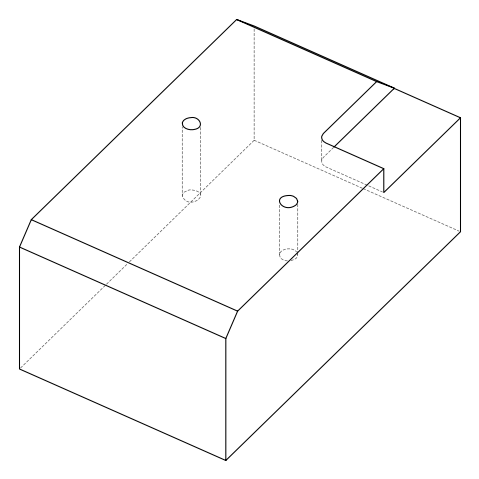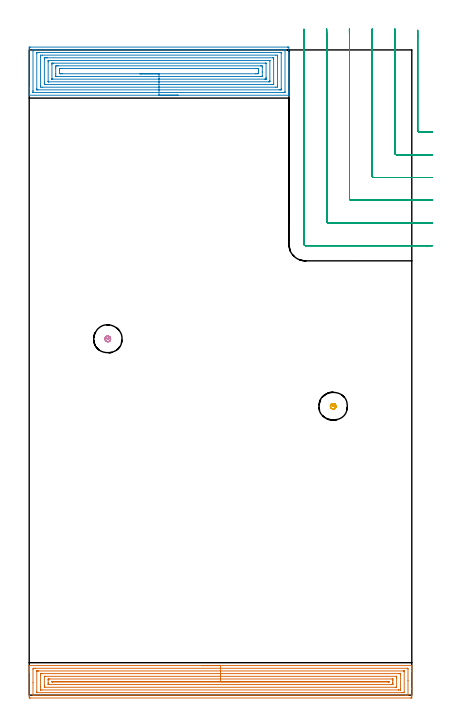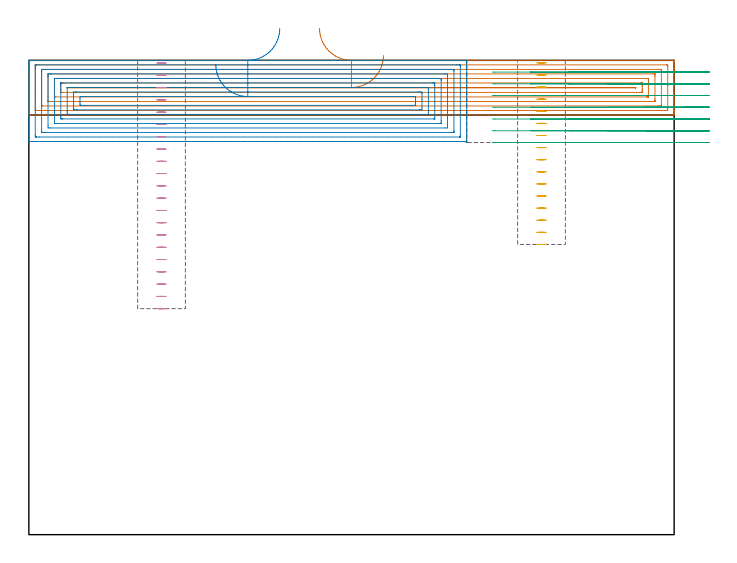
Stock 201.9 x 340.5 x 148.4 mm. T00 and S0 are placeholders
(PLAN: 5 operations, 2 tool changes, 35.2 min)
(1 AREA_MILL | FG_CHAMFER_SURFACE | UGT0205_001 | 11.49 min | 29522 mm3)
(2 AREA_MILL_1 | FG_CHAMFER_SURFACE_1 | UGT0205_001 | 10.33 min | 46878 mm3)
(3 MILL_CORNER_NOTCH_RECTANGULAR | CORNER_NOTCH_RECTANGULAR | UGT0201_008 | Follow Part, ap 4, ae 75% | 11.32 min | 182539 mm3)
(4 MILL_BLIND_HOLE_FROM_SOLID_MATERIAL | STEP1POCKET | NXT0201_011 | Spiral | 1.17 min | 13547 mm3)
(5 MILL_BLIND_HOLE_FROM_SOLID_MATERIAL_1 | STEP1POCKET_1 | NXT0201_011 | Spiral | 0.89 min | 10032 mm3)
(TOOL UGT0205_001 | Chamfer Mill 20 x 3 x 45 deg. | D20 FL50 Z2)
(TOOL UGT0201_008 | End Mill 16 mm | D16 FL32 Z4)
(TOOL NXT0201_011 | ENDMILL 12mm [2P460-1200-NA 1630] | D12 FL38 Z6)
(OP 1 AREA_MILL)
G17 G21 G94 G90
T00 M6
G54
G17 G0 G90 X90.95 Y15.6 S1061 M3
G43 Z158.4 H0
G94 G1 X90.988 Z157.528 F250.
X91.102 Z156.663
X91.291 Z155.812
X91.553 Z154.98
X91.887 Z154.174
X92.29 Z153.4
X92.758 Z152.664
X93.29 Z151.972
X93.879 Z151.329
X94.522 Z150.739
X95.214 Z150.208
X95.95 Z149.74
X96.724 Z149.337
X97.53 Z149.003
X98.362 Z148.741
X99.214 Z148.552
X100.078 Z148.438
X100.95 Z148.4
X201.747
X201.89 Y15.597 Z148.388
X201.893 Y15.565 Z148.356
X201.9 Y15.221 Z148.02
Y14.77 Z147.569
Y14.159 Z146.954
Y12.965 Z145.762
Y12.382 Z145.176
Y3.495 Z136.293
Y-0.059 Z132.738
Y-0.351 Z132.446
X201.896 Y-0.948 Z131.849
X201.892 Y-1.492 Z131.306
X201.849 Y-1.494 Z131.304
X201.301 Y-1.5 Z131.3
X0.599
X0.051 Y-1.494 Z131.304
X0.008 Y-1.492 Z131.306
X0.004 Y-0.948 Z131.849
X0. Y-0.351 Z132.446
Y11.785 Z144.58
Y12.382 Z145.176
Y12.965 Z145.762
Y13.271 Z146.067
Y13.854 Z146.65
Y14.159 Z146.954
Y14.77 Z147.569
Y15.221 Z148.02
X0.007 Y15.565 Z148.356
X0.01 Y15.597 Z148.388
X0.153 Y15.6 Z148.4
X100.95
Y14.186 Z146.986
X199.49 Y14.185 Z146.985
X199.517 Y14.184 Z146.984
X199.89 Y14.159 Z146.959
X199.899 Y13.779 Z146.579
X199.9 Y7.748 Z140.548
X199.899 Y0.449 Z133.249
X199.89 Y-0.059 Z132.741
X199.542 Y-0.085 Z132.715
X199.517
X198.651 Y-0.086 Z132.714
X2.409 Y-0.085 Z132.715
X2.383 Y-0.084 Z132.716
X2.01 Y-0.059 Z132.741
X2.001 Y0.321 Z133.121
X2. Y6.543 Z139.343
X2.001 Y13.651 Z146.451
X2.01 Y14.159 Z146.959
X2.358 Y14.185 Z146.985
X2.383
X3.249 Y14.186 Z146.986
X100.95
Y12.771 Z145.571
X197.733
X197.863 Y12.77 Z145.57
X197.884 Y12.768 Z145.568
X197.888 Y12.766 Z145.566
X197.892 Y12.748 Z145.548
X197.897 Y12.659 Z145.459
X197.899 Y12.548 Z145.348
X197.9 Y12.382 Z145.182
X197.899 Y1.553 Z134.353
X197.893 Y1.385 Z134.185
X197.89 Y1.341 Z134.141
X197.876 Y1.335 Z134.135
X197.83 Y1.333 Z134.133
X197.733 Y1.33 Z134.13
X197.232 Y1.329 Z134.129
X196.841 Y1.328 Z134.128
X4.167 Y1.329 Z134.129
X4.037 Y1.33 Z134.13
X4.016 Y1.332 Z134.132
X4.012 Y1.334 Z134.134
X4.008 Y1.352 Z134.152
X4.003 Y1.441 Z134.241
X4.001 Y1.552 Z134.352
X4. Y1.718 Z134.518
X4.001 Y12.547 Z145.347
X4.007 Y12.715 Z145.515
X4.01 Y12.759 Z145.559
X4.024 Y12.765 Z145.565
X4.07 Y12.767 Z145.567
X4.167 Y12.77 Z145.57
X4.668 Y12.771 Z145.571
X5.059 Y12.772 Z145.572
X100.95 Y12.771 Z145.571
Y11.357 Z144.157
X195.193
X195.837 Y11.355 Z144.155
X195.873 Y11.353 Z144.153
X195.887 Y11.351 Z144.151
X195.89 Y11.335 Z144.135
X195.895 Y11.239 Z144.039
X195.899 Y11.044 Z143.844
X195.9 Y10.653 Z143.453
Y3.495 Z136.295
X195.898 Y3.075 Z135.875
X195.894 Y2.865 Z135.665
X195.89 Y2.762 Z135.562
X195.883 Y2.749 Z135.549
X195.862 Y2.747 Z135.547
X195.81 Y2.745 Z135.545
X195.057 Y2.743 Z135.543
X194.92
X6.707
X6.063 Y2.745 Z135.545
X6.027 Y2.747 Z135.547
X6.013 Y2.749 Z135.549
X6.01 Y2.765 Z135.565
X6.005 Y2.861 Z135.661
X6.001 Y3.056 Z135.856
X6. Y4.384 Z137.184
Y10.605 Z143.405
X6.002 Y11.025 Z143.825
X6.006 Y11.234 Z144.034
X6.01 Y11.338 Z144.138
X6.017 Y11.351 Z144.151
X6.038 Y11.353 Z144.153
X6.09 Y11.355 Z144.155
X6.843 Y11.357 Z144.157
X6.98
X100.95
Y9.943 Z142.743
X193.653
X193.774 Y9.941 Z142.741
X193.855 Y9.938 Z142.738
X193.891 Y9.935 Z142.735
X193.892 Y9.923 Z142.723
X193.896 Y9.716 Z142.516
X193.9 Y9.091 Z141.891
Y8.827 Z141.627
X193.899 Y4.228 Z137.028
X193.898 Y4.189 Z136.989
X193.895 Y4.17 Z136.97
X193.891 Y4.166 Z136.966
X193.879 Y4.163 Z136.963
X193.729 Y4.159 Z136.959
X193.5 Y4.157 Z136.957
X193.273
X8.247
X8.126 Y4.159 Z136.959
X8.045 Y4.162 Z136.962
X8.009 Y4.165 Z136.965
X8.008 Y4.177 Z136.977
X8.004 Y4.384 Z137.184
X8. Y5.009 Z137.809
Y5.273 Z138.073
X8.001 Y9.872 Z142.672
X8.002 Y9.911 Z142.711
X8.005 Y9.93 Z142.73
X8.009 Y9.934 Z142.734
X8.021 Y9.937 Z142.737
X8.171 Y9.941 Z142.741
X8.4 Y9.943 Z142.743
X8.627
X100.95
Y8.529 Z141.329
X191.489 Y8.528 Z141.328
X191.79 Y8.527 Z141.327
X191.858 Y8.524 Z141.324
X191.885 Y8.522 Z141.322
X191.89 Y8.509 Z141.309
X191.897 Y8.421 Z141.221
X191.899 Y7.939 Z140.739
X191.9 Y7.529 Z140.329
Y6.64 Z139.44
X191.899 Y6.161 Z138.961
X191.897 Y5.754 Z138.554
X191.89 Y5.616 Z138.416
X191.887 Y5.577 Z138.377
X191.858 Y5.576 Z138.376
X191.785 Y5.574 Z138.374
X191.489 Y5.572 Z138.372
X191.189 Y5.571 Z138.371
X10.411 Y5.572 Z138.372
X10.11 Y5.573 Z138.373
X10.042 Y5.576 Z138.376
X10.015 Y5.578 Z138.378
X10.01 Y5.591 Z138.391
X10.003 Y5.679 Z138.479
X10.001 Y6.161 Z138.961
X10. Y6.571 Z139.371
X10.001 Y7.939 Z140.739
X10.003 Y8.346 Z141.146
X10.01 Y8.484 Z141.284
X10.013 Y8.522 Z141.322
X10.042 Y8.524 Z141.324
X10.115 Y8.526 Z141.326
X10.411 Y8.528 Z141.328
X10.711 Y8.529 Z141.329
X100.95
Y7.115 Z139.915
X189.705 Y7.114 Z139.914
X189.769 Y7.112 Z139.912
X189.89 Y7.108 Z139.908
X189.893 Y7.05 Z139.85
Y7.002 Z139.802
X189.891 Y6.995 Z139.795
X189.876 Y6.992 Z139.792
X189.834 Y6.988 Z139.788
X189.769 Y6.986 Z139.786
X12.195
X12.131 Y6.988 Z139.788
X12.01 Y6.992 Z139.792
X12.007 Y7.05 Z139.85
Y7.098 Z139.898
X12.009 Y7.105 Z139.905
X12.024 Y7.108 Z139.908
X12.066 Y7.112 Z139.912
X12.131 Y7.114 Z139.914
X100.95 Y7.115 Z139.915
X101.822 Z139.953
X102.686 Z140.067
X103.538 Z140.255
X104.37 Z140.518
X105.176 Z140.852
X105.95 Z141.254
X106.686 Z141.723
X107.378 Z142.254
X108.021 Z142.844
X108.61 Z143.487
X109.142 Z144.179
X109.61 Z144.915
X110.013 Z145.688
X110.347 Z146.494
X110.609 Z147.326
X110.798 Z148.178
X110.912 Z149.043
X110.95 Z149.915
G0 Z158.4
M5
M2
(OP 2 AREA_MILL_1)
G17 G21 G94 G90
T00 M6
G54
G17 G0 G90 X78.5 Y316.6 S1061 M3
G43 Z158.4 H0
G94 G1 X78.462 Z157.528 F250.
X78.348 Z156.664
X78.159 Z155.812
X77.897 Z154.98
X77.563 Z154.174
X77.16 Z153.4
X76.691 Z152.664
X76.16 Z151.972
X75.571 Z151.329
X74.928 Z150.74
X74.236 Z150.208
X73.5 Z149.74
X72.726 Z149.337
X71.92 Z149.003
X71.088 Z148.741
X70.236 Z148.552
X69.372 Z148.438
X68.5 Z148.4
X0.169
X0.01 Y316.602 Z148.388
X0.006 Y316.666 Z148.325
X0. Y317.077 Z147.922
Y317.445 Z147.555
Y318.123 Z146.872
Y319.357 Z145.64
Y319.911 Z145.083
Y320.528 Z144.467
X0.001 Y341.371 Z123.627
X0.004 Y341.984 Z123.013
X0.007 Y341.992 Z123.006
X0.616 Y342. Z123.
X136.384
X136.651 Y341.997 Z123.002
X136.99 Y341.992 Z123.006
X137. Y341.648 Z123.349
Y320.528 Z144.467
Y318.123 Z146.872
Y317.445 Z147.555
Y317.077 Z147.922
X136.993 Y316.666 Z148.325
X136.99 Y316.602 Z148.388
X136.831 Y316.6 Z148.4
X68.5
Y318.014 Z146.986
X2.294 Y318.015 Z146.985
X2.076 Y318.019 Z146.981
X2.019 Y318.021 Z146.979
X2.01 Y318.033 Z146.967
X2.005 Y318.066 Z146.934
X2.002 Y318.123 Z146.877
X2. Y318.526 Z146.474
Y319.017 Z145.983
X2.001 Y339.985 Z125.015
X2.007 Y340.477 Z124.523
X2.01 Y340.571 Z124.429
X2.185 Y340.58 Z124.42
X2.295 Y340.584 Z124.416
X2.402 Y340.585 Z124.415
X3.187 Y340.586 Z124.414
X134.706 Y340.585 Z124.415
X134.924 Y340.581 Z124.419
X134.981 Y340.579 Z124.421
X134.99 Y340.567 Z124.433
X134.995 Y340.534 Z124.466
X134.998 Y340.477 Z124.523
X135. Y340.074 Z124.926
X134.999 Y318.615 Z146.385
X134.993 Y318.123 Z146.877
X134.99 Y318.029 Z146.971
X134.815 Y318.02 Z146.98
X134.705 Y318.016 Z146.984
X134.597 Y318.015 Z146.985
X133.813 Y318.014 Z146.986
X68.5
Y319.428 Z145.572
X4.671 Y319.429 Z145.571
X4.189 Y319.431 Z145.569
X4.029 Y319.433 Z145.567
X4.01 Y319.435 Z145.565
X4.006 Y319.496 Z145.504
X4.002 Y319.596 Z145.404
X4. Y320.101 Z144.899
Y338.688 Z126.312
X4.001 Y338.876 Z126.124
X4.01 Y339.066 Z125.934
X4.017 Y339.165 Z125.835
X4.069 Y339.167 Z125.833
X4.189 Y339.17 Z125.83
X4.6 Y339.171 Z125.829
X5.082 Y339.172 Z125.828
X132.329 Y339.171 Z125.829
X132.811 Y339.169 Z125.831
X132.971 Y339.167 Z125.833
X132.99 Y339.165 Z125.835
X132.994 Y339.104 Z125.896
X132.998 Y339.004 Z125.996
X133. Y338.878 Z126.122
Y338.688 Z126.312
Y319.911 Z145.089
X132.998 Y319.724 Z145.276
X132.99 Y319.534 Z145.466
X132.983 Y319.435 Z145.565
X132.931 Y319.433 Z145.567
X132.811 Y319.43 Z145.57
X132.4 Y319.429 Z145.571
X131.918 Y319.428 Z145.572
X68.5
Y320.843 Z144.157
X6.832
X6.021 Y320.85 Z144.15
X6. Y321.675 Z143.325
Y336.9 Z128.1
X6.019 Y337.75 Z127.25
X6.868 Y337.757 Z127.243
X130.168
X130.979 Y337.75 Z127.25
X131. Y336.925 Z128.075
Y321.7 Z143.3
X130.981 Y320.85 Z144.15
X130.131 Y320.843 Z144.157
X68.5
Y322.257 Z142.743
X8.655
X8.097 Y322.259 Z142.741
X8.027 Y322.261 Z142.739
X8.02 Y322.263 Z142.737
X8.01 Y322.28 Z142.72
X8.003 Y322.352 Z142.648
X8.001 Y322.594 Z142.406
X8. Y323.249 Z141.751
X8.001 Y335.767 Z129.233
X8.004 Y336.006 Z128.994
X8.01 Y336.327 Z128.673
X8.325 Y336.336 Z128.664
X8.655 Y336.34 Z128.66
X9.212 Y336.343 Z128.657
X9.548
X128.345
X128.903 Y336.341 Z128.659
X128.973 Y336.339 Z128.661
X128.98 Y336.337 Z128.663
X128.99 Y336.32 Z128.68
X128.997 Y336.248 Z128.752
X128.999 Y336.006 Z128.994
X129. Y335.35 Z129.65
X128.999 Y322.833 Z142.167
X128.996 Y322.594 Z142.406
X128.99 Y322.273 Z142.727
X128.675 Y322.264 Z142.736
X128.345 Y322.26 Z142.74
X127.788 Y322.257 Z142.743
X127.452
X68.5
Y323.671 Z141.329
X10.258
X10.074 Y323.673 Z141.327
X10.028 Y323.676 Z141.324
X10.013 Y323.678 Z141.322
X10.009 Y323.689 Z141.311
X10.005 Y323.731 Z141.269
X10.001 Y323.929 Z141.071
X10. Y334.218 Z130.782
X10.001 Y334.658 Z130.342
X10.005 Y334.807 Z130.193
X10.01 Y334.918 Z130.082
X10.087 Y334.922 Z130.078
X10.441 Y334.927 Z130.073
X10.625 Y334.928 Z130.072
X126.742 Y334.929 Z130.071
X126.926 Y334.927 Z130.073
X126.971 Y334.924 Z130.076
X126.987 Y334.922 Z130.078
X126.991 Y334.911 Z130.089
X126.995 Y334.869 Z130.131
X126.999 Y334.671 Z130.329
X127. Y324.382 Z140.618
X126.999 Y323.942 Z141.058
X126.995 Y323.793 Z141.207
X126.99 Y323.682 Z141.318
X126.913 Y323.678 Z141.322
X126.559 Y323.673 Z141.327
X126.375 Y323.672 Z141.328
X68.5 Y323.671 Z141.329
Y325.085 Z139.915
X12.418
X12.228 Y325.086 Z139.914
X12.038 Y325.09 Z139.91
X12.018 Y325.092 Z139.908
X12.01 Y325.101 Z139.899
X12.004 Y325.14 Z139.86
X12.001 Y325.2 Z139.8
X12. Y332.657 Z132.343
X12.002 Y333.324 Z131.676
X12.005 Y333.437 Z131.563
X12.01 Y333.493 Z131.507
X12.017 Y333.508 Z131.492
X12.041 Y333.511 Z131.489
X12.228 Y333.513 Z131.487
X12.93 Y333.515 Z131.485
X124.581
X124.772 Y333.514 Z131.486
X124.962 Y333.51 Z131.49
X124.982 Y333.508 Z131.492
X124.99 Y333.499 Z131.501
X124.996 Y333.46 Z131.54
X124.999 Y333.4 Z131.6
X125. Y325.943 Z139.057
X124.998 Y325.276 Z139.724
X124.995 Y325.162 Z139.838
X124.99 Y325.107 Z139.893
X124.983 Y325.092 Z139.908
X124.959 Y325.089 Z139.911
X124.772 Y325.087 Z139.913
X124.07 Y325.085 Z139.915
X68.5
Y326.5 Z138.5
X14.907
X14.577 Y326.501 Z138.499
X14.014 Y326.507 Z138.493
X14. Y327.079 Z137.921
Y327.959 Z137.041
Y330.641 Z134.359
X14.008 Y331.535 Z133.465
X14.014 Y332.093 Z132.907
X14.346 Y332.098 Z132.902
X14.907 Y332.1 Z132.9
X15.236
X122.093
X122.423 Y332.099 Z132.901
X122.986 Y332.093 Z132.907
X123. Y331.521 Z133.479
Y328.853 Z136.147
Y327.051 Z137.949
X122.986 Y326.507 Z138.493
X122.654 Y326.502 Z138.498
X122.093 Y326.5 Z138.5
X121.764
X68.5
Y327.914 Z137.086
X17.632
X16.737 Y327.916 Z137.084
X16.694 Y327.917 Z137.083
X16.01 Y327.959 Z137.041
X16.001 Y328.652 Z136.348
Y329.747 Z135.253
X16.004 Y330.438 Z134.562
X16.01 Y330.641 Z134.359
X16.652 Y330.683 Z134.317
X16.694 Y330.684 Z134.316
X17.542 Y330.686 Z134.314
X119.368
X120.263 Y330.684 Z134.316
X120.306 Y330.683 Z134.317
X120.99 Y330.641 Z134.359
X120.999 Y329.948 Z135.052
Y328.853 Z136.147
X120.996 Y328.162 Z136.838
X120.99 Y327.959 Z137.041
X120.348 Y327.917 Z137.083
X120.306 Y327.916 Z137.084
X119.458 Y327.914 Z137.086
X68.5
X67.628 Z137.124
X66.763 Z137.238
X65.912 Z137.427
X65.08 Z137.689
X64.274 Z138.023
X63.5 Z138.426
X62.764 Z138.895
X62.072 Z139.426
X61.429 Z140.015
X60.84 Z140.658
X60.308 Z141.351
X59.84 Z142.086
X59.437 Z142.86
X59.103 Z143.666
X58.841 Z144.498
X58.652 Z145.35
X58.538 Z146.215
X58.5 Z147.086
G0 Z158.4
M5
M2
(OP 3 MILL_CORNER_NOTCH_RECTANGULAR)
G17 G21 G94 G90
T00 M6
G54
G17 G0 G90 X205. Y350.875 S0 M3
G43 Z158.4 H0
Z144.728
G94 G1 Y347.875 F250.
Y297.995 F500.
G3 X205.795 Y297.2 R0.8
G1 X209.9
X212.9 F250.
G0 Z158.4
X192.983 Y351.5
Z144.728
G1 X192.999 Y348.5
X193. Y348.246 F500.
Y285.995
G3 X193.795 Y285.2 R0.8
G1 X209.9
X212.9 F250.
G0 Z158.4
X180.978 Y351.5
Z144.728
G1 X180.999 Y348.5
X181. Y348.246 F500.
Y273.995
G3 X181.795 Y273.2 R0.8
G1 X209.9
X212.9 F250.
G0 Z158.4
X168.967 Y351.5
Z144.728
G1 X168.999 Y348.5
G2 X169. Y348.246 R24. F500.
G1 Y261.996
G3 X169.796 Y261.2 R0.8
G1 X209.9
X212.9 F250.
G0 Z158.4
X156.934 Y351.499
Z144.728
G1 X156.997 Y348.5
G2 X157. Y348.246 R12. F500.
G1 Y249.996
G3 X157.796 Y249.2 R0.8
G1 X209.9
X212.9 F250.
G0 Z158.4
X145. Y351.246
Z144.728
G1 Y348.246
Y237.996 F500.
G3 X145.796 Y237.2 R0.8
G1 X209.9
X212.9 F250.
G0 Z158.4
X205. Y350.875
Z141.057
G1 Y347.875
Y297.995 F500.
G3 X205.795 Y297.2 R0.8
G1 X209.9
X212.9 F250.
G0 Z158.4
X192.983 Y351.5
Z141.057
G1 X192.999 Y348.5
X193. Y348.246 F500.
Y285.995
G3 X193.795 Y285.2 R0.8
G1 X209.9
X212.9 F250.
G0 Z158.4
X180.978 Y351.5
Z141.057
G1 X180.999 Y348.5
X181. Y348.246 F500.
Y273.995
G3 X181.795 Y273.2 R0.8
G1 X209.9
X212.9 F250.
G0 Z158.4
X168.967 Y351.5
Z141.057
G1 X168.999 Y348.5
G2 X169. Y348.246 R24. F500.
G1 Y261.996
G3 X169.796 Y261.2 R0.8
G1 X209.9
X212.9 F250.
G0 Z158.4
X156.934 Y351.499
Z141.057
G1 X156.997 Y348.5
G2 X157. Y348.246 R12. F500.
G1 Y249.996
G3 X157.796 Y249.2 R0.8
G1 X209.9
X212.9 F250.
G0 Z158.4
X145. Y351.246
Z141.057
G1 Y348.246
Y237.996 F500.
G3 X145.796 Y237.2 R0.8
G1 X209.9
X212.9 F250.
G0 Z158.4
X205. Y350.875
Z137.386
G1 Y347.875
Y297.995 F500.
G3 X205.795 Y297.2 R0.8
G1 X209.9
X212.9 F250.
G0 Z158.4
X192.983 Y351.5
Z137.386
G1 X192.999 Y348.5
X193. Y348.246 F500.
Y285.995
G3 X193.795 Y285.2 R0.8
G1 X209.9
X212.9 F250.
G0 Z158.4
X180.978 Y351.5
Z137.386
G1 X180.999 Y348.5
X181. Y348.246 F500.
Y273.995
G3 X181.795 Y273.2 R0.8
G1 X209.9
X212.9 F250.
G0 Z158.4
X168.967 Y351.5
Z137.386
G1 X168.999 Y348.5
G2 X169. Y348.246 R24. F500.
G1 Y261.996
G3 X169.796 Y261.2 R0.8
G1 X209.9
X212.9 F250.
G0 Z158.4
X156.934 Y351.499
Z137.386
G1 X156.997 Y348.5
G2 X157. Y348.246 R12. F500.
G1 Y249.996
G3 X157.796 Y249.2 R0.8
G1 X209.9
X212.9 F250.
G0 Z158.4
X145. Y351.246
Z137.386
G1 Y348.246
Y237.996 F500.
G3 X145.796 Y237.2 R0.8
G1 X209.9
X212.9 F250.
G0 Z158.4
X205. Y350.875
Z133.714
G1 Y347.875
Y297.995 F500.
G3 X205.795 Y297.2 R0.8
G1 X209.9
X212.9 F250.
G0 Z158.4
X192.983 Y351.5
Z133.714
G1 X192.999 Y348.5
X193. Y348.245 F500.
Y285.995
G3 X193.795 Y285.2 R0.8
G1 X209.9
X212.9 F250.
G0 Z158.4
X180.978 Y351.5
Z133.714
G1 X180.999 Y348.5
X181. Y348.245 F500.
Y273.995
G3 X181.795 Y273.2 R0.8
G1 X209.9
X212.9 F250.
G0 Z158.4
X168.967 Y351.5
Z133.714
G1 X168.999 Y348.5
G2 X169. Y348.245 R24. F500.
G1 Y261.996
G3 X169.796 Y261.2 R0.8
G1 X209.9
X212.9 F250.
G0 Z158.4
X156.934 Y351.499
Z133.714
G1 X156.997 Y348.5
G2 X157. Y348.245 R12. F500.
G1 Y249.996
G3 X157.796 Y249.2 R0.8
G1 X209.9
X212.9 F250.
G0 Z158.4
X145. Y351.245
Z133.714
G1 Y348.245
Y237.996 F500.
G3 X145.796 Y237.2 R0.8
G1 X209.9
X212.9 F250.
G0 Z158.4
X205. Y350.875
Z130.043
G1 Y347.875
Y297.995 F500.
G3 X205.795 Y297.2 R0.8
G1 X209.9
X212.9 F250.
G0 Z158.4
X192.999 Y351.5
Z130.043
G1 X193. Y348.5
Y297.995 F500.
Y285.995
G3 X193.795 Y285.2 R0.8
G1 X209.9
X212.9 F250.
G0 Z158.4
X180.999 Y351.5
Z130.043
G1 X181. Y348.5
Y285.995 F500.
Y273.995
G3 X181.795 Y273.2 R0.8
G1 X209.9
X212.9 F250.
G0 Z158.4
X168.999 Y351.5
Z130.043
G1 X169. Y348.5
Y273.995 F500.
Y261.996
G3 X169.796 Y261.2 R0.8
G1 X209.9
X212.9 F250.
G0 Z158.4
X156.997 Y351.5
Z130.043
G1 X157. Y348.5
Y261.996 F500.
Y249.996
G3 X157.796 Y249.2 R0.8
G1 X209.9
X212.9 F250.
G0 Z158.4
X145. Y351.489
Z130.043
G1 Y348.489
Y237.996 F500.
G3 X145.796 Y237.2 R0.8
G1 X209.9
X212.9 F250.
G0 Z158.4
X205. Y350.875
Z126.371
G1 Y347.875
Y297.995 F500.
G3 X205.795 Y297.2 R0.8
G1 X209.9
X212.9 F250.
G0 Z158.4
X193. Y351.5
Z126.371
G1 Y348.5
Y285.995 F500.
G3 X193.795 Y285.2 R0.8
G1 X209.9
X212.9 F250.
G0 Z158.4
X181. Y351.5
Z126.371
G1 Y348.5
Y273.995 F500.
G3 X181.795 Y273.2 R0.8
G1 X209.9
X212.9 F250.
G0 Z158.4
X169. Y351.5
Z126.371
G1 Y348.5
Y261.996 F500.
G3 X169.796 Y261.2 R0.8
G1 X209.9
X212.9 F250.
G0 Z158.4
X157. Y351.5
Z126.371
G1 Y348.5
Y249.996 F500.
G3 X157.796 Y249.2 R0.8
G1 X209.9
X212.9 F250.
G0 Z158.4
X145. Y351.5
Z126.371
G1 Y348.5
Y237.996 F500.
G3 X145.796 Y237.2 R0.8
G1 X209.9
X212.9 F250.
G0 Z158.4
X205. Y350.875
Z122.7
G1 Y347.875
Y297.995 F500.
G3 X205.795 Y297.2 R0.8
G1 X209.9
X212.9 F250.
G0 Z158.4
X193. Y351.5
Z122.7
G1 Y348.5
Y285.995 F500.
G3 X193.795 Y285.2 R0.8
G1 X209.9
X212.9 F250.
G0 Z158.4
X181. Y351.5
Z122.7
G1 Y348.5
Y273.995 F500.
G3 X181.795 Y273.2 R0.8
G1 X209.9
X212.9 F250.
G0 Z158.4
X169. Y351.5
Z122.7
G1 Y348.5
Y261.996 F500.
G3 X169.796 Y261.2 R0.8
G1 X209.9
X212.9 F250.
G0 Z158.4
X157. Y351.5
Z122.7
G1 Y348.5
Y249.996 F500.
G3 X157.796 Y249.2 R0.8
G1 X209.9
X212.9 F250.
G0 Z158.4
X145. Y351.5
Z122.7
G1 Y348.5
Y237.996 F500.
G3 X145.796 Y237.2 R0.8
G1 X209.9
X212.9 F250.
G0 Z158.4
M5
M2
(OP 4 MILL_BLIND_HOLE_FROM_SOLID_MATERIAL)
G17 G21 G94 G90
T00 M6
G54
G17 G0 G90 X41.5 Y188. S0 M3
G43 Z158.4 H1
Z147.557
G94 G3 X42.225 Y188.725 R0.725 F250.
X41.5 Y189.45 R0.725
X40.05 Y188. R1.45
X41.5 Y189.45 R-1.45
X40.775 Y188.725 R0.725
X41.5 Y188. R0.725
G0 Z143.714
G3 X42.225 Y188.725 R0.725
X41.5 Y189.45 R0.725
X40.05 Y188. R1.45
X41.5 Y189.45 R-1.45
X40.775 Y188.725 R0.725
X41.5 Y188. R0.725
G0 Z139.871
G3 X42.225 Y188.725 R0.725
X41.5 Y189.45 R0.725
X40.05 Y188. R1.45
X41.5 Y189.45 R-1.45
X40.775 Y188.725 R0.725
X41.5 Y188. R0.725
G0 Z136.029
G3 X42.225 Y188.725 R0.725
X41.5 Y189.45 R0.725
X40.05 Y188. R1.45
X41.5 Y189.45 R-1.45
X40.775 Y188.725 R0.725
X41.5 Y188. R0.725
G0 Z132.186
G3 X42.225 Y188.725 R0.725
X41.5 Y189.45 R0.725
X40.05 Y188. R1.45
X41.5 Y189.45 R-1.45
X40.775 Y188.725 R0.725
X41.5 Y188. R0.725
G0 Z128.343
G3 X42.225 Y188.725 R0.725
X41.5 Y189.45 R0.725
X40.05 Y188. R1.45
X41.5 Y189.45 R-1.45
X40.775 Y188.725 R0.725
X41.5 Y188. R0.725
G0 Z124.5
G3 X42.225 Y188.725 R0.725
X41.5 Y189.45 R0.725
X40.05 Y188. R1.45
X41.5 Y189.45 R-1.45
X40.775 Y188.725 R0.725
X41.5 Y188. R0.725
G0 Z120.657
G3 X42.225 Y188.725 R0.725
X41.5 Y189.45 R0.725
X40.05 Y188. R1.45
X41.5 Y189.45 R-1.45
X40.775 Y188.725 R0.725
X41.5 Y188. R0.725
G0 Z116.814
G3 X42.225 Y188.725 R0.725
X41.5 Y189.45 R0.725
X40.05 Y188. R1.45
X41.5 Y189.45 R-1.45
X40.775 Y188.725 R0.725
X41.5 Y188. R0.725
G0 Z112.971
G3 X42.225 Y188.725 R0.725
X41.5 Y189.45 R0.725
X40.05 Y188. R1.45
X41.5 Y189.45 R-1.45
X40.775 Y188.725 R0.725
X41.5 Y188. R0.725
G0 Z109.129
G3 X42.225 Y188.725 R0.725
X41.5 Y189.45 R0.725
X40.05 Y188. R1.45
X41.5 Y189.45 R-1.45
X40.775 Y188.725 R0.725
X41.5 Y188. R0.725
G0 Z105.286
G3 X42.225 Y188.725 R0.725
X41.5 Y189.45 R0.725
X40.05 Y188. R1.45
X41.5 Y189.45 R-1.45
X40.775 Y188.725 R0.725
X41.5 Y188. R0.725
G0 Z101.443
G3 X42.225 Y188.725 R0.725
X41.5 Y189.45 R0.725
X40.05 Y188. R1.45
X41.5 Y189.45 R-1.45
X40.775 Y188.725 R0.725
X41.5 Y188. R0.725
G0 Z97.6
G3 X42.225 Y188.725 R0.725
X41.5 Y189.45 R0.725
X40.05 Y188. R1.45
X41.5 Y189.45 R-1.45
X40.775 Y188.725 R0.725
X41.5 Y188. R0.725
G0 Z93.757
G3 X42.225 Y188.725 R0.725
X41.5 Y189.45 R0.725
X40.05 Y188. R1.45
X41.5 Y189.45 R-1.45
X40.775 Y188.725 R0.725
X41.5 Y188. R0.725
G0 Z89.914
G3 X42.225 Y188.725 R0.725
X41.5 Y189.45 R0.725
X40.05 Y188. R1.45
X41.5 Y189.45 R-1.45
X40.775 Y188.725 R0.725
X41.5 Y188. R0.725
G0 Z86.071
G3 X42.225 Y188.725 R0.725
X41.5 Y189.45 R0.725
X40.05 Y188. R1.45
X41.5 Y189.45 R-1.45
X40.775 Y188.725 R0.725
X41.5 Y188. R0.725
G0 Z82.229
G3 X42.225 Y188.725 R0.725
X41.5 Y189.45 R0.725
X40.05 Y188. R1.45
X41.5 Y189.45 R-1.45
X40.775 Y188.725 R0.725
X41.5 Y188. R0.725
G0 Z78.386
G3 X42.225 Y188.725 R0.725
X41.5 Y189.45 R0.725
X40.05 Y188. R1.45
X41.5 Y189.45 R-1.45
X40.775 Y188.725 R0.725
X41.5 Y188. R0.725
G0 Z74.543
G3 X42.225 Y188.725 R0.725
X41.5 Y189.45 R0.725
X40.05 Y188. R1.45
X41.5 Y189.45 R-1.45
X40.775 Y188.725 R0.725
X41.5 Y188. R0.725
G0 Z70.7
G3 X42.225 Y188.725 R0.725
X41.5 Y189.45 R0.725
X40.05 Y188. R1.45
X41.5 Y189.45 R-1.45
X40.775 Y188.725 R0.725
X41.5 Y188. R0.725
G0 Z158.4
M5
M2
(OP 5 MILL_BLIND_HOLE_FROM_SOLID_MATERIAL_1)
G17 G21 G94 G90
T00 M6
G54
G17 G0 G90 X160.4 Y152.5 S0 M3
G43 Z158.4 H1
Z147.613
G94 G3 X161.125 Y153.225 R0.725 F250.
X160.4 Y153.95 R0.725
X158.95 Y152.5 R1.45
X160.4 Y153.95 R-1.45
X159.675 Y153.225 R0.725
X160.4 Y152.5 R0.725
G0 Z143.825
G3 X161.125 Y153.225 R0.725
X160.4 Y153.95 R0.725
X158.95 Y152.5 R1.45
X160.4 Y153.95 R-1.45
X159.675 Y153.225 R0.725
X160.4 Y152.5 R0.725
G0 Z140.038
G3 X161.125 Y153.225 R0.725
X160.4 Y153.95 R0.725
X158.95 Y152.5 R1.45
X160.4 Y153.95 R-1.45
X159.675 Y153.225 R0.725
X160.4 Y152.5 R0.725
G0 Z136.25
G3 X161.125 Y153.225 R0.725
X160.4 Y153.95 R0.725
X158.95 Y152.5 R1.45
X160.4 Y153.95 R-1.45
X159.675 Y153.225 R0.725
X160.4 Y152.5 R0.725
G0 Z132.463
G3 X161.125 Y153.225 R0.725
X160.4 Y153.95 R0.725
X158.95 Y152.5 R1.45
X160.4 Y153.95 R-1.45
X159.675 Y153.225 R0.725
X160.4 Y152.5 R0.725
G0 Z128.675
G3 X161.125 Y153.225 R0.725
X160.4 Y153.95 R0.725
X158.95 Y152.5 R1.45
X160.4 Y153.95 R-1.45
X159.675 Y153.225 R0.725
X160.4 Y152.5 R0.725
G0 Z124.888
G3 X161.125 Y153.225 R0.725
X160.4 Y153.95 R0.725
X158.95 Y152.5 R1.45
X160.4 Y153.95 R-1.45
X159.675 Y153.225 R0.725
X160.4 Y152.5 R0.725
G0 Z121.1
G3 X161.125 Y153.225 R0.725
X160.4 Y153.95 R0.725
X158.95 Y152.5 R1.45
X160.4 Y153.95 R-1.45
X159.675 Y153.225 R0.725
X160.4 Y152.5 R0.725
G0 Z117.313
G3 X161.125 Y153.225 R0.725
X160.4 Y153.95 R0.725
X158.95 Y152.5 R1.45
X160.4 Y153.95 R-1.45
X159.675 Y153.225 R0.725
X160.4 Y152.5 R0.725
G0 Z113.525
G3 X161.125 Y153.225 R0.725
X160.4 Y153.95 R0.725
X158.95 Y152.5 R1.45
X160.4 Y153.95 R-1.45
X159.675 Y153.225 R0.725
X160.4 Y152.5 R0.725
G0 Z109.738
G3 X161.125 Y153.225 R0.725
X160.4 Y153.95 R0.725
X158.95 Y152.5 R1.45
X160.4 Y153.95 R-1.45
X159.675 Y153.225 R0.725
X160.4 Y152.5 R0.725
G0 Z105.95
G3 X161.125 Y153.225 R0.725
X160.4 Y153.95 R0.725
X158.95 Y152.5 R1.45
X160.4 Y153.95 R-1.45
X159.675 Y153.225 R0.725
X160.4 Y152.5 R0.725
G0 Z102.163
G3 X161.125 Y153.225 R0.725
X160.4 Y153.95 R0.725
X158.95 Y152.5 R1.45
X160.4 Y153.95 R-1.45
X159.675 Y153.225 R0.725
X160.4 Y152.5 R0.725
G0 Z98.375
G3 X161.125 Y153.225 R0.725
X160.4 Y153.95 R0.725
X158.95 Y152.5 R1.45
X160.4 Y153.95 R-1.45
X159.675 Y153.225 R0.725
X160.4 Y152.5 R0.725
G0 Z94.588
G3 X161.125 Y153.225 R0.725
X160.4 Y153.95 R0.725
X158.95 Y152.5 R1.45
X160.4 Y153.95 R-1.45
X159.675 Y153.225 R0.725
X160.4 Y152.5 R0.725
G0 Z90.8
G3 X161.125 Y153.225 R0.725
X160.4 Y153.95 R0.725
X158.95 Y152.5 R1.45
X160.4 Y153.95 R-1.45
X159.675 Y153.225 R0.725
X160.4 Y152.5 R0.725
G0 Z158.4
M5
M2
